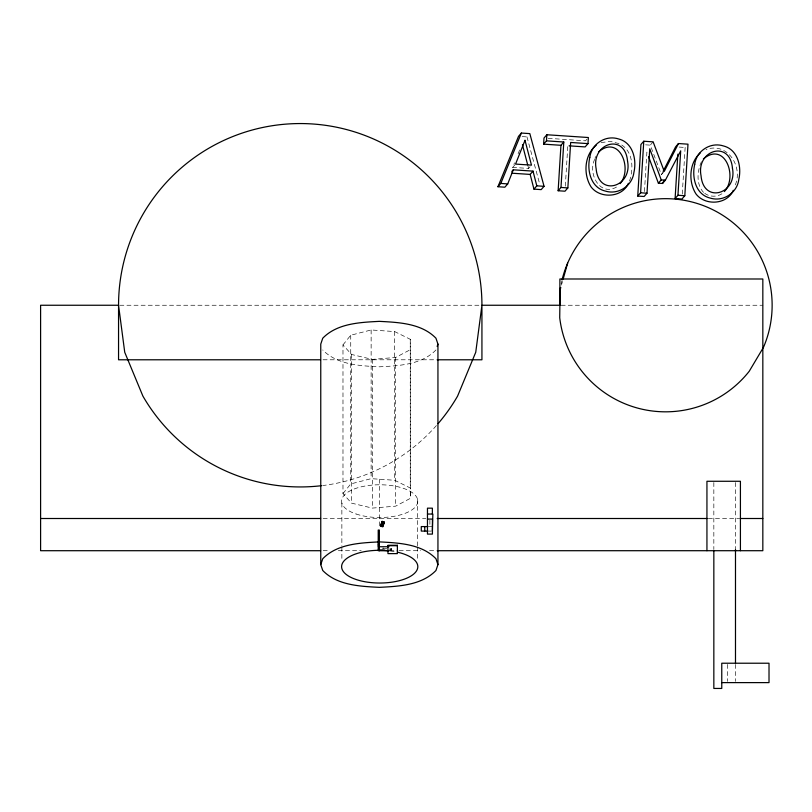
<?xml version="1.0" encoding="UTF-8"?>
<svg xmlns="http://www.w3.org/2000/svg" width="812" height="812" viewBox="0 0 812 812"><rect width="100%" height="100%" fill="white"/><g stroke="black" fill="none" stroke-linecap="round" stroke-linejoin="round"><path stroke-width="0.61" stroke-dasharray="4.06 3.04" d="M565.314 186.161L567.811 145.754M644.454 191.561L646.9 152.077L647.743 154.381M682.273 193.987L685.145 147.469L687.287 145.003M594.688 159.355C587.553 173.656 600.038 197.225 617.018 186.77M561.457 285.073L562.493 281.429M629.523 181.025C633.675 168.876 633.279 151.763 620.957 144.506M735.337 184.862C743.132 166.227 727.136 141.623 706.014 149.581M530.043 166.795L528.612 168.439L512.707 167.384L514.503 162.857M518.107 153.793L519.903 149.266M594.963 158.31L595.734 156.533M701.416 161.761C697.122 171.281 695.996 184.436 703.679 192.566M653.132 141.856L650.28 145.145L661.404 174.702L662.541 172.479M342.979 344.897L350.733 335.234L371.135 329.966L394.642 331.57L410.253 339.284L410.659 498.203L395.677 506.15L372.322 508.099L351.505 503.135L342.979 493.594L342.979 344.897L351.505 354.448L372.322 359.401L395.677 357.453L410.659 349.505M342.979 493.594L350.733 483.932L371.135 478.664L394.642 480.268L410.253 487.982L410.659 498.203M522.146 136.589L526.978 136.913L528.409 135.269M512.707 167.384L514.849 164.907M586.934 139.177L585.513 140.821L547.765 138.294M661.404 174.702L663.546 172.235M435.953 349.972C421.519 364.842 398.814 365.806 379.356 366.821C359.889 365.806 337.183 364.842 322.75 349.972M721.919 193.784C716.793 197.214 709.394 197.022 704.542 193.185M601.113 142.577L610.634 141.42L620.013 143.886M119.811 305.251L480.674 305.251M561.153 305.251L762.833 305.251M323.054 359.787L435.871 359.787M323.156 518.503L425.792 518.503M708.348 518.503L738.758 518.503M429.142 526.582L431.781 526.582M429.142 531.089L431.334 531.089M389.821 548.526L391.526 548.547M386.786 548.719L383.508 548.719L383.508 547.491M389.709 549.419L391.526 549.419M389.821 549.978L391.526 549.998M389.709 550.282L391.526 550.282M323.156 550.709L329.489 550.709M338.36 550.709L361.167 550.709M389.821 550.79L397.921 550.709M399.179 550.709L420.728 550.709M429.589 550.709L435.932 550.709M645.601 144.83L650.28 145.145M679.187 147.073L685.145 147.469M526.978 136.913L539.899 184.831M528.003 166.074L528.612 168.439M735.489 482.541L735.489 549.511M735.489 664.439L735.489 681.4M727.501 664.439L727.501 681.4M713.839 482.541L713.839 549.491M429.893 520.259L429.893 524.928M417.561 499.238L417.561 545.847M417.561 547.105L417.561 559.701M410.253 339.284L410.253 487.982M395.677 357.453L395.677 506.15M394.642 331.57L394.642 480.268M391.526 548.526L391.526 550.79M382.848 548.039L382.848 549.247M379.356 479.232L379.356 528.551M372.322 359.401L372.322 508.099M371.135 329.966L371.135 478.664M351.505 354.448L351.505 503.135M350.733 335.234L350.733 483.932M341.862 503.075L341.862 545.897M341.862 547.166L341.862 561.021M561.173 283.723A106.575 106.575 0 0 1 561.721 281.246M436.399 425.559A181.695 181.695 0 0 1 322.709 485.546M390.064 550.901A38.113 16.372 0 0 1 394.764 551.622M356.103 514.006A38.113 16.372 0 0 0 417.419 503.511A38.113 16.372 0 0 0 365.603 485.941A38.113 16.372 0 0 0 356.103 514.006"/><path stroke-width="1.22" d="M560.473 287.458A106.575 106.575 0 0 0 560.087 289.945L559.722 317.756A106.575 106.575 0 0 0 749.243 371.246L763.473 347.333A106.575 106.575 0 0 0 699.345 204.167A106.575 106.575 0 0 0 562.016 280.008M379.102 545.41L379.153 544.588L379.031 545.217M379.163 545.288L379.174 544.832M543.614 144.14L546.476 140.852L563.802 142.009L560.95 145.297L543.614 144.14L543.999 138.05L546.852 134.751L588.365 137.522L587.989 143.622L585.137 146.911L569.05 145.835M546.476 140.852L546.852 134.751M587.989 143.622L570.663 142.465L567.852 187.917L565 191.206L558.138 190.749L560.95 145.297M558.138 190.749L560.99 187.46L563.802 142.009M648.595 156.686L658.37 183.187L661.222 179.899L649.752 148.789L647.002 193.205L644.149 196.494L637.745 196.068L640.922 144.516L643.774 141.227L653.132 141.856L664.257 171.413L678.467 143.541L687.997 144.181L684.81 195.722L681.958 199.021L675.097 198.564L677.847 154.148M637.745 196.068L640.597 192.779L643.774 141.227M675.097 198.564L677.949 195.266L680.7 150.849L665.383 180.183L662.531 183.471L658.37 183.187M379.468 545.106L378.636 544.994M560.087 289.945L560.777 287.509M563.173 278.993L567.639 263.159M382.076 521.395L380.635 526.186L382.767 526.826L384.208 522.045L382.076 521.395L384.177 522.146M320.76 564.624L322.75 558.737C337.183 543.878 359.889 542.903 379.356 541.888C398.814 542.903 421.519 543.878 435.953 558.737L437.942 564.624L435.953 570.501C421.519 585.371 398.814 586.335 379.356 587.35C359.889 586.335 337.183 585.371 322.75 570.501L320.76 564.624L320.76 344.095L322.75 338.208C337.183 323.349 359.889 322.374 379.356 321.359C398.814 322.374 421.519 323.349 435.953 338.208L437.942 344.095L437.942 564.624M437.15 346.45L437.942 344.095M533.951 189.135L541.188 189.622L544.05 186.324L529.83 133.615L521.375 133.056L518.523 136.345L497.939 186.73L504.871 187.196L507.723 183.898L513.296 169.809L533.017 171.129L536.803 185.846L533.951 189.135L530.165 174.418L533.017 171.129M497.939 186.73L500.801 183.441L521.375 133.056M628.397 183.279C622.327 197.742 600.241 199.001 591.116 186.973C583.077 174.499 584.264 154.838 596.211 145.206M733.297 190.282C727.227 204.746 705.141 206.004 696.016 193.977C688.14 181.776 689.165 162.857 700.238 152.91M663.11 171.362L675.614 146.84L678.467 143.541M662.531 183.471L664.226 180.213M620.145 183.624C632.893 168.642 619.333 134.295 598.505 151.905M724.365 191.581C738.057 176.935 724.852 140.983 703.405 158.908M511.864 171.454L513.296 169.809M560.381 305.251L481.932 305.251A181.695 181.695 0 0 0 300.237 123.556A181.695 181.695 0 0 0 118.552 305.251L40.6 305.251L40.6 550.709L320.628 550.709M320.527 359.787L118.552 359.787L118.552 305.251L124.733 352.276L142.892 396.094A181.695 181.695 0 0 0 321.461 485.698M437.14 359.787L481.932 359.787L481.932 305.251L475.741 352.276L457.592 396.094A181.695 181.695 0 0 1 438.044 423.671M427.467 514.047L432.857 514.047L432.39 531.089M40.6 518.503L320.628 518.503M437.191 518.503L707.079 518.503M740.026 518.503L762.833 518.503M427.467 519.081L432.431 519.081L432.431 534.093L427.467 534.093L427.467 508.17L432.38 508.17L432.38 514.209M428.046 526.582L421.276 526.582L421.276 531.089L428.046 531.089M378.27 543.969L379.153 543.969L379.153 546.111L378.27 546.111M378.27 544.284L379.153 544.284M378.636 544.903L379.478 544.903M387.953 545.705L397.383 545.705M378.27 545.816L379.153 545.816M379.356 546.74L388.968 546.74M380.178 550.211L384.594 550.211M388.968 550.79L378.219 550.709L378.219 530.053L379.356 530.053L379.356 550.79M437.191 550.709L762.833 550.709L762.833 278.993L559.884 278.993L559.884 305.251M721.766 682.618L769.015 682.618L769.015 663.221L721.766 663.221L721.766 688.444L713.839 688.444L713.839 550.749M661.222 179.899L665.383 180.183M511.672 173.189L530.165 174.418M500.801 183.441L507.723 183.898M536.803 185.846L544.05 186.324M560.99 187.46L567.852 187.917M640.597 192.779L647.002 193.205M677.949 195.266L684.81 195.722M381.975 521.72L384.117 522.37M381.944 521.832L384.076 522.471M381.63 522.877L383.772 523.517M381.61 522.969L383.731 523.649M381.559 523.111L383.69 523.75M381.498 523.314L383.609 524.044M381.447 523.486L383.579 524.136M381.396 523.659L383.538 524.288M383.497 524.4L381.346 523.821L383.437 524.623M381.102 524.623L383.244 525.262M381.021 524.897L383.162 525.537M380.747 525.8L382.878 526.45M522.451 144.79L527.688 164.897M740.422 550.709L740.422 481.272L706.937 481.272L706.937 550.709M735.489 549.511L735.489 663.221M424.757 526.582L424.757 531.089M397.332 552.14A38.113 16.372 0 0 1 402.65 579.727A38.113 16.372 0 0 1 342.38 569.943A38.113 16.372 0 0 1 388.857 550.769M627.544 161.192C632.639 186.78 598.647 197.407 596.14 168.734C591.055 143.095 625.108 132.508 627.544 161.192M732.444 168.196C737.54 193.784 703.547 204.411 701.04 175.747C695.955 150.098 730.008 139.512 732.444 168.196M589.806 157.386C586.802 170.195 590.679 187.582 605.224 191.043C618.206 195.164 632.284 185.938 633.898 172.448C636.892 159.66 632.944 142.415 618.47 138.923C605.508 134.762 591.491 143.947 589.806 157.386M694.707 164.389C691.702 177.199 695.579 194.586 710.124 198.057C723.106 202.178 737.184 192.941 738.798 179.462C741.792 166.663 737.844 149.428 723.37 145.927C710.409 141.765 696.391 150.961 694.707 164.389M524.999 140.314L515.559 164.085L531.474 165.151L524.999 140.314M397.383 545.268L387.953 545.268L387.953 553.622L397.383 553.622L397.383 545.268M384.015 522.684L381.884 522.035L383.985 522.776"/></g></svg>
